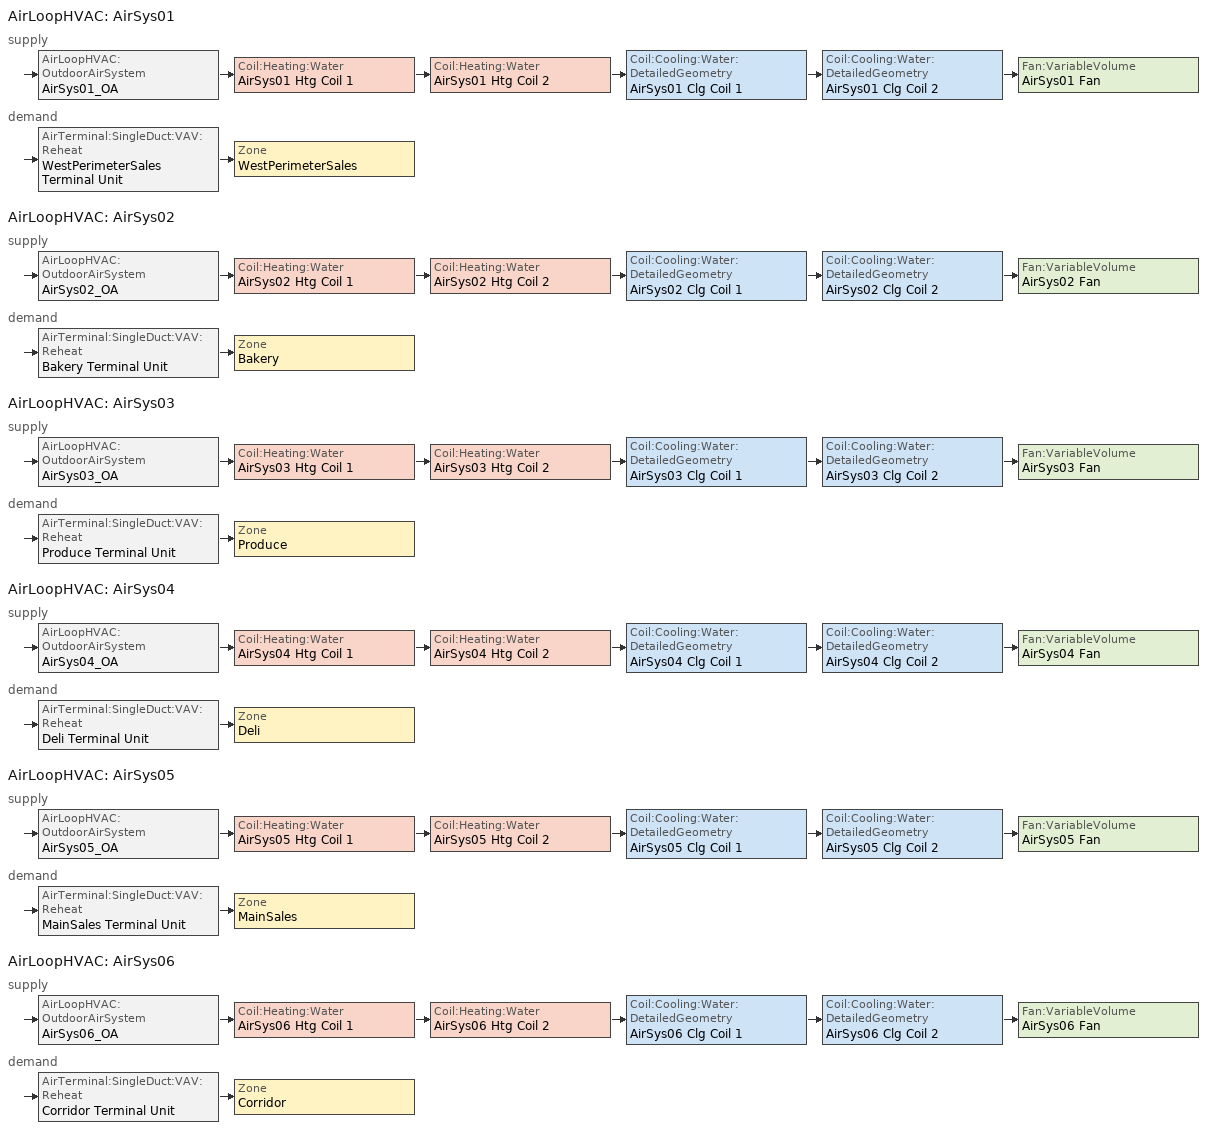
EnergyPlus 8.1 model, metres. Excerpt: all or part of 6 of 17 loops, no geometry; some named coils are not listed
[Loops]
AirLoopHVAC 'AirSys01'
 supply: AirLoopHVAC:OutdoorAirSystem 'AirSys01_OA' > Coil:Heating:Water 'AirSys01 Htg Coil 1' > Coil:Heating:Water 'AirSys01 Htg Coil 2' > Coil:Cooling:Water:DetailedGeometry 'AirSys01 Clg Coil 1' > Coil:Cooling:Water:DetailedGeometry 'AirSys01 Clg Coil 2' > Fan:VariableVolume 'AirSys01 Fan'
 demand: AirTerminal:SingleDuct:VAV:Reheat 'WestPerimeterSales Terminal Unit' > Zone 'WestPerimeterSales'
AirLoopHVAC 'AirSys02'
 supply: AirLoopHVAC:OutdoorAirSystem 'AirSys02_OA' > Coil:Heating:Water 'AirSys02 Htg Coil 1' > Coil:Heating:Water 'AirSys02 Htg Coil 2' > Coil:Cooling:Water:DetailedGeometry 'AirSys02 Clg Coil 1' > Coil:Cooling:Water:DetailedGeometry 'AirSys02 Clg Coil 2' > Fan:VariableVolume 'AirSys02 Fan'
 demand: AirTerminal:SingleDuct:VAV:Reheat 'Bakery Terminal Unit' > Zone 'Bakery'
AirLoopHVAC 'AirSys03'
 supply: AirLoopHVAC:OutdoorAirSystem 'AirSys03_OA' > Coil:Heating:Water 'AirSys03 Htg Coil 1' > Coil:Heating:Water 'AirSys03 Htg Coil 2' > Coil:Cooling:Water:DetailedGeometry 'AirSys03 Clg Coil 1' > Coil:Cooling:Water:DetailedGeometry 'AirSys03 Clg Coil 2' > Fan:VariableVolume 'AirSys03 Fan'
 demand: AirTerminal:SingleDuct:VAV:Reheat 'Produce Terminal Unit' > Zone 'Produce'
AirLoopHVAC 'AirSys04'
 supply: AirLoopHVAC:OutdoorAirSystem 'AirSys04_OA' > Coil:Heating:Water 'AirSys04 Htg Coil 1' > Coil:Heating:Water 'AirSys04 Htg Coil 2' > Coil:Cooling:Water:DetailedGeometry 'AirSys04 Clg Coil 1' > Coil:Cooling:Water:DetailedGeometry 'AirSys04 Clg Coil 2' > Fan:VariableVolume 'AirSys04 Fan'
 demand: AirTerminal:SingleDuct:VAV:Reheat 'Deli Terminal Unit' > Zone 'Deli'
AirLoopHVAC 'AirSys05'
 supply: AirLoopHVAC:OutdoorAirSystem 'AirSys05_OA' > Coil:Heating:Water 'AirSys05 Htg Coil 1' > Coil:Heating:Water 'AirSys05 Htg Coil 2' > Coil:Cooling:Water:DetailedGeometry 'AirSys05 Clg Coil 1' > Coil:Cooling:Water:DetailedGeometry 'AirSys05 Clg Coil 2' > Fan:VariableVolume 'AirSys05 Fan'
 demand: AirTerminal:SingleDuct:VAV:Reheat 'MainSales Terminal Unit' > Zone 'MainSales'
AirLoopHVAC 'AirSys06'
 supply: AirLoopHVAC:OutdoorAirSystem 'AirSys06_OA' > Coil:Heating:Water 'AirSys06 Htg Coil 1' > Coil:Heating:Water 'AirSys06 Htg Coil 2' > Coil:Cooling:Water:DetailedGeometry 'AirSys06 Clg Coil 1' > Coil:Cooling:Water:DetailedGeometry 'AirSys06 Clg Coil 2' > Fan:VariableVolume 'AirSys06 Fan'
 demand: AirTerminal:SingleDuct:VAV:Reheat 'Corridor Terminal Unit' > Zone 'Corridor'
[Sizing:Zone] Zone Cooling Design Supply Air Temperature Input Method=SupplyAirTemperature; Zone Cooling Design Supply Air Temperature {C}=14; Zone Heating Design Supply Air Temperature Input Method=SupplyAirTemperature; Zone Heating Design Supply Air Temperature {C}=40; Zone Cooling Design Supply Air Humidity Ratio {kgWater/kgDryAir}=0.0085; Zone Heating Design Supply Air Humidity Ratio {kgWater/kgDryAir}=0.008; Cooling Design Air Flow Method=DesignDay; Cooling Minimum Air Flow Fraction=0; Heating Design Air Flow Method=DesignDay; Heating Design Air Flow Rate {m3/s}=0
Name | Design Specification Outdoor Air Object
WestPerimeterSales | SZ DSOA WestPerimeterSales
Bakery | SZ DSOA Bakery
Produce | SZ DSOA Produce
Deli | SZ DSOA Deli
MainSales | SZ DSOA MainSales
Corridor | SZ DSOA Corridor
[DesignSpecification:OutdoorAir] Outdoor Air Method=Sum; Outdoor Air Flow Air Changes per Hour {1/hr}=0; Outdoor Air Flow Rate Fraction Schedule=Bldg_Occ_Sch
Name | Outdoor Air Flow per Person {m3/s-person} | Outdoor Air Flow per Zone Floor Area {m3/s-m2} | Outdoor Air Flow per Zone {m3/s}
SZ DSOA WestPerimeterSales; SZ DSOA Produce; SZ DSOA MainSales | 0 | 0.0015 | 0
SZ DSOA Bakery; SZ DSOA Deli | 0.0075 | 0 | 1.11049
SZ DSOA Corridor | 0 | 0.00025 | 0
[ZoneControl:Thermostat] Control Type Schedule=Dual Zone Control Type Sched; Control Object Type 1=ThermostatSetpoint:DualSetpoint
Name | Zone or ZoneList | Control Name 1
WestPerimeterSales Thermostat | WestPerimeterSales | WestPerimeterSales DualSPSched
Bakery Thermostat | Bakery | Bakery DualSPSched
Produce Thermostat | Produce | Produce DualSPSched
Deli Thermostat | Deli | Deli DualSPSched
MainSales Thermostat | MainSales | MainSales DualSPSched
Corridor Thermostat | Corridor | Corridor DualSPSched
[ThermostatSetpoint:DualSetpoint] Heating Setpoint Temperature Schedule=HtgSetP_Sch; Cooling Setpoint Temperature Schedule=ClgSetP_Sch
WestPerimeterSales DualSPSched; Bakery DualSPSched; Produce DualSPSched; Deli DualSPSched; MainSales DualSPSched; Corridor DualSPSched
[Zone equipment]
WestPerimeterSales: WestPerimeterSales Terminal Unit, WestPerimeterSales PTAC, WestPerimeterSales OA Unit
Bakery: Bakery Terminal Unit, Bakery PTAC, Bakery OA Unit, Bakery Exhaust Fan
Produce: Produce Terminal Unit, Produce PTAC, Produce OA Unit
Deli: Deli Terminal Unit, Deli PTAC, Deli OA Unit, Deli Exhaust Fan
MainSales: MainSales Terminal Unit, MainSales PTAC, MainSales OA Unit
Corridor: Corridor Terminal Unit, Corridor PTAC, Corridor OA Unit
[Fan:ZoneExhaust] Availability Schedule=MinOA_MotorizedDamper_Sched; Fan Total Efficiency=0.45; Pressure Rise {Pa}=125; Maximum Flow Rate {m3/s}=1.11049; Flow Fraction Schedule=Gas Kit Equip Sch
Bakery Exhaust Fan; Deli Exhaust Fan
[AirLoopHVAC] Design Supply Air Flow Rate {m3/s}=AutoSize
AirSys01; AirSys02; AirSys03; AirSys04; AirSys05; AirSys06
[Sizing:System] Type of Load to Size On=Sensible; Design Outdoor Air Flow Rate {m3/s}=AutoSize; Minimum System Air Flow Ratio=0.3; Preheat Design Temperature {C}=7; Preheat Design Humidity Ratio {kgWater/kgDryAir}=0.008; Precool Design Temperature {C}=12.8; Precool Design Humidity Ratio {kgWater/kgDryAir}=0.008; Central Cooling Design Supply Air Temperature {C}=12.8; Central Heating Design Supply Air Temperature {C}=16.7; Sizing Option=NonCoincident; 100% Outdoor Air in Cooling=No; 100% Outdoor Air in Heating=No; Central Cooling Design Supply Air Humidity Ratio {kgWater/kgDryAir}=0.0085; Central Heating Design Supply Air Humidity Ratio {kgWater/kgDryAir}=0.008; Cooling Design Air Flow Method=DesignDay; Cooling Design Air Flow Rate {m3/s}=0; Heating Design Air Flow Method=DesignDay; Heating Design Air Flow Rate {m3/s}=0; System Outdoor Air Method=ZoneSum
AirSys01; AirSys02; AirSys03; AirSys04; AirSys05; AirSys06
[Controller:OutdoorAir] Minimum Outdoor Air Flow Rate {m3/s}=AutoSize; Maximum Outdoor Air Flow Rate {m3/s}=AutoSize; Economizer Control Type=DifferentialDryBulb; Economizer Control Action Type=ModulateFlow; Economizer Maximum Limit Dry-Bulb Temperature {C}=28; Economizer Maximum Limit Enthalpy {J/kg}=64000; Economizer Minimum Limit Dry-Bulb Temperature {C}=-100; Lockout Type=NoLockout; Minimum Limit Type=FixedMinimum; Minimum Outdoor Air Schedule=MinOA_MotorizedDamper_Sched; High Humidity Control=No; Heat Recovery Bypass Control Type=BypassWhenOAFlowGreaterThanMinimum
AirSys01_OA_Controller; AirSys02_OA_Controller; AirSys03_OA_Controller; AirSys04_OA_Controller; AirSys05_OA_Controller; AirSys06_OA_Controller
[Refrigeration:CaseAndWalkInList]
Name | Case or WalkIn Name 1 | Case or WalkIn Name 2 | Case or WalkIn Name 3 | Case or WalkIn Name 4 | Case or WalkIn Name 5 | Case or WalkIn Name 6 | Case or WalkIn Name 7 | Case or WalkIn Name 8 | Case or WalkIn Name 9 | Case or WalkIn Name 10 | Case or WalkIn Name 11 | Case or WalkIn Name 12 | Case or WalkIn Name 13 | Case or WalkIn Name 14 | Case or WalkIn Name 15
Rack A Case and Walk-In List | A01 Ice Cream Reach-Ins | A02 Ice Cream Reach-Ins | A03 Ice Cream Reach-Ins | A04 Ice Cream Coffins | A05 Grocery Freezer | B04 Bakery Freezer
Rack C Case and Walk-In List | C01 Deli Cases | C02 Deli Cases | C03 Deli Cases | C04 Dairy Cases | C05 Dairy Cases | C06 Meat Cases | C07 Meat Cases | C08 Meat Cases | D01 Beverage Cases | D03 Salad Cases | D04 Produce Cases | D05 Produce Cases | D07 Floral Cases | D09 Prepared Foods Cases | D10 Prepared Foods Cases
Rack B Case and Walk-In List | B01 Frozen Food Reach-Ins | B02 Frozen Food Reach-Ins | B03 Frozen Food Reach-Ins
Rack D Case and Walk-In List | C09 Service Meat Cases | C10 Dairy Cooler | C11 Beer Cooler | D02 Service Deli Cases | D06 Produce Islands | D08 Service Bakery Cases | D11 Meat Cooler | D12 Meat Prep | D13 Bloom Box | D14 Deli Cooler | D15 Produce Cooler | D16 Fish Cooler
[Refrigeration:Case] Availability Schedule=Always_On; Zone=MainSales; Rated Ambient Temperature {C}=23.9; Rated Ambient Relative Humidity {percent}=55; Rated Runtime Fraction=0.85; Latent Case Credit Curve Type=DewpointMethod; Case Lighting Schedule=HVACOperationSchd; Fraction of Lighting Energy to Case=0.5; Fraction of Anti-Sweat Heater Energy to Case=0.7; Under Case HVAC Return Air Fraction=0; Refrigerated Case Restocking Schedule=Always_Off; Case Credit Fraction Schedule=Always_On
Name | Rated Total Cooling Capacity per Unit Length {W/m} | Rated Latent Heat Ratio | Case Length {m} | Case Operating Temperature {C} | Latent Case Credit Curve | Standard Case Fan Power per Unit Length {W/m} | Operating Case Fan Power per Unit Length {W/m} | Standard Case Lighting Power per Unit Length {W/m} | Installed Case Lighting Power per Unit Length {W/m} | Case Anti-Sweat Heater Power per Unit Length {W/m} | Minimum Anti-Sweat Heater Power per Unit Length {W/m} | Anti-Sweat Heater Control Type | Case Defrost Power per Unit Length {W/m} | Case Defrost Type | Case Defrost Schedule | Case Defrost Drip-Down Schedule | Defrost Energy Correction Curve Type | Defrost Energy Correction Curve | Design Evaporator Temperature or Brine Inlet Temperature {C}
A01 Ice Cream Reach-Ins | 336.8 | 0.1 | 14.6 | -24.4 | Glass Door Latent Curve | 23 | 23 | 27.7 | 27.7 | 68.5 | 68.5 | Constant | 957.7 | ElectricwithTemperatureTermination | A01 Defrost Sch | A01 Drip-Down Sch | DewpointMethod | Glass Door Defrost Curve | -27.2
A02 Ice Cream Reach-Ins | 336.8 | 0.1 | 14.6 | -24.4 | Glass Door Latent Curve | 23 | 23 | 27.7 | 27.7 | 68.5 | 68.5 | Constant | 957.7 | ElectricwithTemperatureTermination | A02 Defrost Sch | A02 Drip-Down Sch | DewpointMethod | Glass Door Defrost Curve | -27.2
A03 Ice Cream Reach-Ins | 336.8 | 0.1 | 14.6 | -24.4 | Glass Door Latent Curve | 23 | 23 | 27.7 | 27.7 | 68.5 | 68.5 | Constant | 957.7 | ElectricwithTemperatureTermination | A03 Defrost Sch | A03 Drip-Down Sch | DewpointMethod | Glass Door Defrost Curve | -27.2
A04 Ice Cream Coffins | 575 | 0.15 | 2.4 | -24.4 | Coffin Latent Curve | 13.1 | 13.1 | 0 | 0 | 85.3 | 85.3 | Constant | 1115.5 | ElectricwithTemperatureTermination | A04 Defrost Sch | A04 Drip-Down Sch | DewpointMethod | Coffin Defrost Curve | -28.9
B01 Frozen Food Reach-Ins | 310.6 | 0.1 | 13.8 | -20.6 | Glass Door Latent Curve | 23 | 23 | 27.7 | 27.7 | 68.5 | 68.5 | Constant | 957.7 | ElectricwithTemperatureTermination | B01 Defrost Sch | B01 Drip-Down Sch | DewpointMethod | Glass Door Defrost Curve | -22.8
B02 Frozen Food Reach-Ins | 310.6 | 0.1 | 13.8 | -20.6 | Glass Door Latent Curve | 23 | 23 | 27.7 | 27.7 | 68.5 | 68.5 | Constant | 957.7 | ElectricwithTemperatureTermination | B02 Defrost Sch | B02 Drip-Down Sch | DewpointMethod | Glass Door Defrost Curve | -22.8
B03 Frozen Food Reach-Ins | 310.6 | 0.1 | 13.8 | -20.6 | Glass Door Latent Curve | 23 | 23 | 27.7 | 27.7 | 68.5 | 68.5 | Constant | 957.7 | ElectricwithTemperatureTermination | B03 Defrost Sch | B03 Drip-Down Sch | DewpointMethod | Glass Door Defrost Curve | -22.8
C01 Deli Cases | 251 | 0.3 | 8.5 | 3.9 | Glass Door Latent Curve | 14.8 | 14.8 | 22.8 | 22.8 | 0 | 0 | None | 0 | OffCycle | C01 Defrost Sch | C01 Drip-Down Sch | None |  | 1.1
C02 Deli Cases | 251 | 0.3 | 8.5 | 3.9 | Glass Door Latent Curve | 14.8 | 14.8 | 22.8 | 22.8 | 0 | 0 | None | 0 | OffCycle | C02 Defrost Sch | C02 Drip-Down Sch | None |  | 1.1
C03 Deli Cases | 251 | 0.3 | 8.5 | 3.9 | Glass Door Latent Curve | 14.8 | 14.8 | 22.8 | 22.8 | 0 | 0 | None | 0 | OffCycle | C03 Defrost Sch | C03 Drip-Down Sch | None |  | 1.1
C04 Dairy Cases | 251 | 0.3 | 7.3 | 3.9 | Glass Door Latent Curve | 14.8 | 14.8 | 22.8 | 22.8 | 0 | 0 | None | 0 | OffCycle | C04 Defrost Sch | C04 Drip-Down Sch | None |  | 1.1
C05 Dairy Cases | 251 | 0.3 | 6.1 | 3.9 | Glass Door Latent Curve | 14.8 | 14.8 | 22.8 | 22.8 | 0 | 0 | None | 0 | OffCycle | C05 Defrost Sch | C05 Drip-Down Sch | None |  | 1.1
C06 Meat Cases | 251 | 0.3 | 6.1 | 3.9 | Glass Door Latent Curve | 14.8 | 14.8 | 22.8 | 22.8 | 0 | 0 | None | 0 | OffCycle | C06 Defrost Sch | C06 Drip-Down Sch | None |  | 1.1
C07 Meat Cases | 251 | 0.3 | 6.1 | 3.9 | Glass Door Latent Curve | 14.8 | 14.8 | 22.8 | 22.8 | 0 | 0 | None | 0 | OffCycle | C07 Defrost Sch | C07 Drip-Down Sch | None |  | 1.1
C08 Meat Cases | 1011.5 | 0.3 | 6.1 | -0.6 | Open Latent Curve | 23 | 23 | 27.1 | 27.1 | 0 | 0 | None | 0 | OffCycle | C08 Defrost Sch | C08 Drip-Down Sch | None |  | -2.2
C09 Service Meat Cases | 403.8 | 0.1 | 6.1 | -4.4 | Glass Door Latent Curve | 27.1 | 27.1 | 25.2 | 25.2 | 0 | 0 | None | 0 | OffCycle | C09 Defrost Sch | C09 Drip-Down Sch | None |  | -7.8
D01 Beverage Cases | 251 | 0.3 | 4.9 | 3.9 | Glass Door Latent Curve | 14.8 | 14.8 | 22.8 | 22.8 | 0 | 0 | None | 0 | OffCycle | D01 Defrost Sch | D01 Drip-Down Sch | None |  | 1.1
D02 Service Deli Cases | 403.8 | 0.1 | 13.4 | -4.4 | Glass Door Latent Curve | 27.1 | 27.1 | 25.2 | 25.2 | 0 | 0 | None | 0 | OffCycle | D02 Defrost Sch | D02 Drip-Down Sch | None |  | -7.8
D03 Salad Cases | 251 | 0.3 | 7.3 | 3.9 | Glass Door Latent Curve | 14.8 | 14.8 | 22.8 | 22.8 | 0 | 0 | None | 0 | OffCycle | D03 Defrost Sch | D03 Drip-Down Sch | None |  | 1.1
D04 Produce Cases | 251 | 0.3 | 7.3 | 3.9 | Glass Door Latent Curve | 14.8 | 14.8 | 22.8 | 22.8 | 0 | 0 | None | 0 | OffCycle | D04 Defrost Sch | D04 Drip-Down Sch | None |  | 1.1
D05 Produce Cases | 1181.7 | 0.3 | 7.3 | 0.6 | Open Latent Curve | 29.5 | 29.5 | 31.2 | 31.2 | 0 | 0 | None | 0 | OffCycle | D05 Defrost Sch | D05 Drip-Down Sch | None |  | -1.1
D06 Produce Islands | 1048.1 | 0.15 | 11 | 1.1 | Coffin Latent Curve | 16.4 | 16.4 | 0 | 0 | 0 | 0 | None | 0 | OffCycle | D06 Defrost Sch | D06 Drip-Down Sch | None |  | -4.4
D07 Floral Cases | 251 | 0.3 | 3.7 | 3.9 | Glass Door Latent Curve | 14.8 | 14.8 | 22.8 | 22.8 | 0 | 0 | None | 0 | OffCycle | D07 Defrost Sch | D07 Drip-Down Sch | None |  | 1.1
D08 Service Bakery Cases | 403.8 | 0.1 | 2.4 | -4.4 | Glass Door Latent Curve | 27.1 | 27.1 | 25.2 | 25.2 | 0 | 0 | None | 0 | OffCycle | D08 Defrost Sch | D08 Drip-Down Sch | None |  | -7.8
D09 Prepared Foods Cases | 619.2 | 0.3 | 8.5 | 0.6 | Open Latent Curve | 11.5 | 11.5 | 31.2 | 31.2 | 9.8 | 9.8 | None | 0 | OffCycle | D09 Defrost Sch | D09 Drip-Down Sch | None |  | -2.2
D10 Prepared Foods Cases | 619.2 | 0.3 | 8.5 | 0.6 | Open Latent Curve | 11.5 | 11.5 | 31.2 | 31.2 | 9.8 | 9.8 | None | 0 | OffCycle | D10 Defrost Sch | D10 Drip-Down Sch | None |  | -2.2
[Refrigeration:WalkIn] Availability Schedule=Always_On; Rated Circulation Fan Power {W}=0; Lighting Schedule=HVACOperationSchd; Temperature Termination Defrost Fraction to Ice=0.7; Restocking Schedule=Always_Off; Area of Glass Reach In Doors Facing Zone 1 {m2}=0; Height of Glass Reach In Doors Facing Zone 1 {m}=0; Glass Reach In Door U Value Facing Zone 1 {W/m2-K}=2.27; Height of Stocking Doors Facing Zone 1 {m}=2.1; Stocking Door Opening Schedule Name Facing Zone 1=Walk-In Door Sch
Name | Rated Coil Cooling Capacity {W} | Operating Temperature {C} | Rated Cooling Source Temperature {C} | Rated Total Heating Power {W} | Heating Power Schedule | Rated Cooling Coil Fan Power {W} | Rated Total Lighting Power {W} | Defrost Type | Defrost Control Type | Defrost Schedule | Defrost Drip-Down Schedule | Defrost Power {W} | Insulated Floor Surface Area {m2} | Insulated Floor U-Value {W/m2-K} | Zone Name 1 | Total Insulated Surface Area Facing Zone 1 {m2} | Insulated Surface U-Value Facing Zone 1 {W/m2-K} | Area of Stocking Doors Facing Zone 1 {m2} | Stocking Door U Value Facing Zone 1 {W/m2-K} | Stocking Door Opening Protection Type Facing Zone 1
B04 Bakery Freezer | 3030 | -26.1 | -31.7 | 242 | Always_Off | 236 | 18.525 | Electric | TemperatureTermination | B04 Defrost Sch | B04 Drip-Down Sch | 3600 | 11.5 | 0.2 | Bakery | 52.6 | 0.14 | 3.3 | 0.18 | None
D12 Meat Prep | 9594 | -3.9 | 12.8 | 0 |  | 220 | 90 | OffCycle | TimeSchedule | D12 Defrost Sch | D12 Drip-Down Sch | 0 | 55.7 | 2.27 | Deli | 147.1 | 0.23 | 6.5 | 0.23 | StripCurtain
D14 Deli Cooler | 3006 | -3.9 | 1.7 | 0 |  | 114 | 17.62425 | OffCycle | TimeSchedule | D14 Defrost Sch | D14 Drip-Down Sch | 0 | 10.9 | 2.27 | Deli | 52.6 | 0.23 | 3.3 | 0.23 | StripCurtain
[Refrigeration:System] Minimum Condensing Temperature {C}=15.6; Refrigeration System Working Fluid Type=R404A; Suction Temperature Control Type=FloatSuctionTemperature; Sum UA Suction Piping {W/K}=5.8; Suction Piping Zone=MainSales; Number of Compressor Stages=1; Intercooler Type=None
Name | Refrigerated Case or Walkin or CaseAndWalkInList | Refrigeration Condenser | Compressor or CompressorList | Mechanical Subcooler | Liquid Suction Heat Exchanger Subcooler
Rack A | Rack A Case and Walk-In List | Rack A Condenser | Rack A Compressor List | Rack A MSC | Rack A LSHx
Rack B | Rack B Case and Walk-In List | Rack B Condenser | Rack B Compressor List | Rack B MSC | Rack B LSHx
Rack C | Rack C Case and Walk-In List | Rack C Condenser | Rack C Compressor List |  | Rack C LSHx
Rack D | Rack D Case and Walk-In List | Rack D Condenser | Rack D Compressor List | Rack D MSC | Rack D LSHx
[Refrigeration:CompressorList]
Name | Refrigeration Compressor Name 1 | Refrigeration Compressor Name 2 | Refrigeration Compressor Name 3 | Refrigeration Compressor Name 4 | Refrigeration Compressor Name 5 | Refrigeration Compressor Name 6 | Refrigeration Compressor Name 7 | Refrigeration Compressor Name 8 | Refrigeration Compressor Name 9 | Refrigeration Compressor Name 10 | Refrigeration Compressor Name 11 | Refrigeration Compressor Name 12 | Refrigeration Compressor Name 13 | Refrigeration Compressor Name 14 | Refrigeration Compressor Name 15 | Refrigeration Compressor Name 16 | Refrigeration Compressor Name 17 | Refrigeration Compressor Name 18 | Refrigeration Compressor Name 19 | Refrigeration Compressor Name 20
Rack A Compressor List | Rack A Compressor 1 | Rack A Compressor 2 | Rack A Compressor 3 | Rack A Compressor 4 | Rack A Compressor 5 | Rack A Compressor 6 | Rack A Compressor 7 | Rack A Compressor 8 | Rack A Compressor 9 | Rack A Compressor 10 | Rack A Compressor 11 | Rack A Compressor 12 | Rack A Compressor 13 | Rack A Compressor 14 | Rack A Compressor 15 | Rack A Compressor 16 | Rack A Compressor 17 | Rack A Compressor 18 | Rack A Compressor 19 | Rack A Compressor 20
Rack B Compressor List | Rack B Compressor 1 | Rack B Compressor 2 | Rack B Compressor 3 | Rack B Compressor 4 | Rack B Compressor 5 | Rack B Compressor 6 | Rack B Compressor 7 | Rack B Compressor 8 | Rack B Compressor 9 | Rack B Compressor 10 | Rack B Compressor 11 | Rack B Compressor 12 | Rack B Compressor 13 | Rack B Compressor 14 | Rack B Compressor 15 | Rack B Compressor 16 | Rack B Compressor 17 | Rack B Compressor 18 | Rack B Compressor 19 | Rack B Compressor 20
Rack C Compressor List | Rack C Compressor 1 | Rack C Compressor 2 | Rack C Compressor 3 | Rack C Compressor 4 | Rack C Compressor 5 | Rack C Compressor 6 | Rack C Compressor 7 | Rack C Compressor 8 | Rack C Compressor 9 | Rack C Compressor 10 | Rack C Compressor 11 | Rack C Compressor 12 | Rack C Compressor 13 | Rack C Compressor 14 | Rack C Compressor 15 | Rack C Compressor 16 | Rack C Compressor 17 | Rack C Compressor 18 | Rack C Compressor 19 | Rack C Compressor 20
Rack D Compressor List | Rack D Compressor 1 | Rack D Compressor 2 | Rack D Compressor 3 | Rack D Compressor 4 | Rack D Compressor 5 | Rack D Compressor 6 | Rack D Compressor 7 | Rack D Compressor 8 | Rack D Compressor 9 | Rack D Compressor 10 | Rack D Compressor 11 | Rack D Compressor 12 | Rack D Compressor 13 | Rack D Compressor 14 | Rack D Compressor 15 | Rack D Compressor 16 | Rack D Compressor 17 | Rack D Compressor 18 | Rack D Compressor 19 | Rack D Compressor 20
[Refrigeration:Condenser:AirCooled] Rated Subcooling Temperature Difference {deltaC}=0; Condenser Fan Speed Control Type=TwoSpeed; Minimum Fan Air Flow Ratio=0.1
Name | Rated Effective Total Heat Rejection Rate Curve | Rated Fan Power {W}
Rack A Condenser | Rack A Cond Curve | 1699.86
Rack B Condenser | Rack B Cond Curve | 723.056
Rack C Condenser | Rack C Cond Curve | 2157.15
Rack D Condenser | Rack D Cond Curve | 3773.37
[Coil:Heating:Water] Availability Schedule=Always_On; U-Factor Times Area Value {W/K}=AutoSize; Maximum Water Flow Rate {m3/s}=AutoSize; Performance Input Method=UFactorTimesAreaAndDesignWaterFlowRate; Rated Capacity {W}=AutoSize; Rated Inlet Water Temperature {C}=82.2; Rated Inlet Air Temperature {C}=16.6; Rated Outlet Water Temperature {C}=71.1; Rated Outlet Air Temperature {C}=32.2; Rated Ratio for Air and Water Convection=1
AirSys01 Htg Coil 1; AirSys01 Htg Coil 2; AirSys02 Htg Coil 1; AirSys02 Htg Coil 2; AirSys03 Htg Coil 1; AirSys03 Htg Coil 2; AirSys04 Htg Coil 1; AirSys04 Htg Coil 2; AirSys05 Htg Coil 1; AirSys05 Htg Coil 2; AirSys06 Htg Coil 1; AirSys06 Htg Coil 2
[AirTerminal:SingleDuct:VAV:Reheat] Availability Schedule=Always_On; Maximum Air Flow Rate {m3/s}=AutoSize; Zone Minimum Air Flow Input Method=Scheduled; Minimum Air Flow Fraction Schedule=Min_Flow_Frac_Sch; Maximum Hot Water or Steam Flow Rate {m3/s}=AutoSize; Minimum Hot Water or Steam Flow Rate {m3/s}=0; Convergence Tolerance=0.001; Damper Heating Action=Reverse; Maximum Flow per Zone Floor Area During Reheat {m3/s-m2}=AutoCalculate; Maximum Flow Fraction During Reheat=AutoCalculate; Maximum Reheat Air Temperature {C}=50
Name | Reheat Coil
WestPerimeterSales Terminal Unit | WestPerimeterSales Terminal Reheat Coil
Bakery Terminal Unit | Bakery Terminal Reheat Coil
Produce Terminal Unit | Produce Terminal Reheat Coil
Deli Terminal Unit | Deli Terminal Reheat Coil
MainSales Terminal Unit | MainSales Terminal Reheat Coil
Corridor Terminal Unit | Corridor Terminal Reheat Coil
[ZoneHVAC:PackagedTerminalAirConditioner] Supply Air Flow Rate During Cooling Operation {m3/s}=AutoSize; Supply Air Flow Rate During Heating Operation {m3/s}=AutoSize; Supply Air Flow Rate When No Cooling or Heating is Needed {m3/s}=AutoSize; Outdoor Air Flow Rate During Cooling Operation {m3/s}=0; Outdoor Air Flow Rate During Heating Operation {m3/s}=0; Outdoor Air Flow Rate When No Cooling or Heating is Needed {m3/s}=0; Fan Placement=BlowThrough; Supply Air Fan Operating Mode Schedule=Always_On
Name | Availability Schedule | Supply Air Fan | Heating Coil | Cooling Coil
WestPerimeterSales PTAC | WestPerimeterSales_PTAC_Fan_Sch | WestPerimeterSales PTAC Fan | WestPerimeterSales PTAC Htg Coil | WestPerimeterSales PTAC Clg Coil
Bakery PTAC | Bakery_PTAC_Fan_Sch | Bakery PTAC Fan | Bakery PTAC Htg Coil | Bakery PTAC Clg Coil
Produce PTAC | Produce_PTAC_Fan_Sch | Produce PTAC Fan | Produce PTAC Htg Coil | Produce PTAC Clg Coil
Deli PTAC | Deli_PTAC_Fan_Sch | Deli PTAC Fan | Deli PTAC Htg Coil | Deli PTAC Clg Coil
MainSales PTAC | MainSales_PTAC_Fan_Sch | MainSales PTAC Fan | MainSales PTAC Htg Coil | MainSales PTAC Clg Coil
Corridor PTAC | Corridor_PTAC_Fan_Sch | Corridor PTAC Fan | Corridor PTAC Htg Coil | Corridor PTAC Clg Coil
[Coil:Heating:Gas] Availability Schedule=Always_On; Gas Burner Efficiency=0.8; Nominal Capacity {W}=AutoSize
WestPerimeterSales PTAC Htg Coil; WestPerimeterSales OA Unit Htg Coil; Bakery PTAC Htg Coil; Bakery OA Unit Htg Coil; Produce PTAC Htg Coil; Produce OA Unit Htg Coil; Deli PTAC Htg Coil; Deli OA Unit Htg Coil; MainSales PTAC Htg Coil; MainSales OA Unit Htg Coil; Corridor PTAC Htg Coil; Corridor OA Unit Htg Coil
[Coil:Cooling:DX:SingleSpeed] Availability Schedule=Always_On; Gross Rated Total Cooling Capacity {W}=AutoSize; Gross Rated Sensible Heat Ratio=AutoSize; Gross Rated Cooling COP {W/W}=4.7; Rated Air Flow Rate {m3/s}=AutoSize; Rated Evaporator Fan Power Per Volume Flow Rate {W/(m3/s)}=773.3; Total Cooling Capacity Function of Temperature Curve=PTAC-Clg-Cap-fT; Total Cooling Capacity Function of Flow Fraction Curve=PTAC-Clg-Cap-fFF; Energy Input Ratio Function of Temperature Curve=PTAC-Clg-EIR-fT; Energy Input Ratio Function of Flow Fraction Curve=PTAC-Clg-EIR-fFF; Part Load Fraction Correlation Curve=PTAC-Clg-PLF-fPLR; Nominal Time for Condensate Removal to Begin {s}=1000; Ratio of Initial Moisture Evaporation Rate and Steady State Latent Capacity=1.5; Maximum Cycling Rate {cycles/hr}=3; Latent Capacity Time Constant {s}=45; Condenser Type=AirCooled
WestPerimeterSales PTAC Clg Coil; Bakery PTAC Clg Coil; Produce PTAC Clg Coil; Deli PTAC Clg Coil; MainSales PTAC Clg Coil; Corridor PTAC Clg Coil
[ZoneHVAC:OutdoorAirUnit] Outdoor Air Schedule=MinOA_MotorizedDamper_Sched; Supply Fan Placement=BlowThrough; Exhaust Air Schedule=MinOA_MotorizedDamper_Sched; Unit Control Type=NeutralControl
Name | Availability Schedule | Zone | Outdoor Air Flow Rate {m3/s} | Supply Fan | Exhaust Fan | Exhaust Air Flow Rate {m3/s} | Outdoor Air Unit List
WestPerimeterSales OA Unit | WestPerimeterSales_PTAC_Fan_Sch | WestPerimeterSales | 0.161025 | WestPerimeterSales OA Unit Supply Fan | WestPerimeterSales OA Unit Exhaust Fan | 0.161025 | WestPerimeterSales OA Unit Equip List
Bakery OA Unit | Bakery_PTAC_Fan_Sch | Bakery | 0.135032 | Bakery OA Unit Supply Fan | Bakery OA Unit Exhaust Fan | 0.135032 | Bakery OA Unit Equip List
Produce OA Unit | Produce_PTAC_Fan_Sch | Produce | 1.06704 | Produce OA Unit Supply Fan | Produce OA Unit Exhaust Fan | 1.06704 | Produce OA Unit Equip List
Deli OA Unit | Deli_PTAC_Fan_Sch | Deli | 0.145155 | Deli OA Unit Supply Fan | Deli OA Unit Exhaust Fan | 0.145155 | Deli OA Unit Equip List
MainSales OA Unit | MainSales_PTAC_Fan_Sch | MainSales | 3.123585 | MainSales OA Unit Supply Fan | MainSales OA Unit Exhaust Fan | 3.123585 | MainSales OA Unit Equip List
Corridor OA Unit | Corridor_PTAC_Fan_Sch | Corridor | 0.0123525 | Corridor OA Unit Supply Fan | Corridor OA Unit Exhaust Fan | 0.0123525 | Corridor OA Unit Equip List
[ZoneHVAC:OutdoorAirUnit:EquipmentList] Component Object Type 1=HeatExchanger:AirToAir:SensibleAndLatent; Component Object Type 2=Coil:Heating:Gas
Name | Component Name 1 | Component Name 2
WestPerimeterSales OA Unit Equip List | WestPerimeterSales OA Unit ERV | WestPerimeterSales OA Unit Htg Coil
Bakery OA Unit Equip List | Bakery OA Unit ERV | Bakery OA Unit Htg Coil
Produce OA Unit Equip List | Produce OA Unit ERV | Produce OA Unit Htg Coil
Deli OA Unit Equip List | Deli OA Unit ERV | Deli OA Unit Htg Coil
MainSales OA Unit Equip List | MainSales OA Unit ERV | MainSales OA Unit Htg Coil
Corridor OA Unit Equip List | Corridor OA Unit ERV | Corridor OA Unit Htg Coil
[Fan:VariableVolume] Maximum Flow Rate {m3/s}=AutoSize; Fan Power Minimum Flow Rate Input Method=Fraction; Fan Power Minimum Flow Fraction=0.6; Motor In Airstream Fraction=1; Fan Power Coefficient 1=0.0407599; Fan Power Coefficient 2=0.088045; Fan Power Coefficient 3=-0.0729261; Fan Power Coefficient 4=0.94374; Fan Power Coefficient 5=0
Name | Availability Schedule | Fan Total Efficiency | Pressure Rise {Pa} | Motor Efficiency
WestPerimeterSales OA Unit Supply Fan; Bakery OA Unit Supply Fan; Produce OA Unit Supply Fan; Deli OA Unit Supply Fan; MainSales OA Unit Supply Fan; Corridor OA Unit Supply Fan | Always_On | 0.6 | 250 | 0.9
WestPerimeterSales OA Unit Exhaust Fan; Bakery OA Unit Exhaust Fan; Produce OA Unit Exhaust Fan; Deli OA Unit Exhaust Fan; MainSales OA Unit Exhaust Fan; Corridor OA Unit Exhaust Fan | Always_On | 1 | 0 | 0.9
AirSys01 Fan | AirSys01_Fan_Sch | 0.6 | 250 | 0.93
AirSys02 Fan | AirSys02_Fan_Sch | 0.6 | 250 | 0.93
AirSys03 Fan | AirSys03_Fan_Sch | 0.6 | 250 | 0.93
AirSys04 Fan | AirSys04_Fan_Sch | 0.6 | 250 | 0.93
AirSys05 Fan | AirSys05_Fan_Sch | 0.6 | 250 | 0.93
AirSys06 Fan | AirSys06_Fan_Sch | 0.6 | 250 | 0.93
[HeatExchanger:AirToAir:SensibleAndLatent] Availability Schedule=Always_On; Sensible Effectiveness at 100% Heating Air Flow=0.826; Latent Effectiveness at 100% Heating Air Flow=0.761; Sensible Effectiveness at 75% Heating Air Flow=0.826; Latent Effectiveness at 75% Heating Air Flow=0.761; Sensible Effectiveness at 100% Cooling Air Flow=0.826; Latent Effectiveness at 100% Cooling Air Flow=0.761; Sensible Effectiveness at 75% Cooling Air Flow=0.826; Latent Effectiveness at 75% Cooling Air Flow=0.761; Nominal Electric Power {W}=0; Heat Exchanger Type=Rotary; Frost Control Type=ExhaustOnly; Threshold Temperature {C}=-23.3; Initial Defrost Time Fraction=0.167; Rate of Defrost Time Fraction Increase {1/K}=0.024; Economizer Lockout=Yes
Name | Nominal Supply Air Flow Rate {m3/s} | Supply Air Outlet Temperature Control
WestPerimeterSales OA Unit ERV | 0.161025 | No
Bakery OA Unit ERV | 0.135032 | No
Produce OA Unit ERV | 1.06704 | No
Deli OA Unit ERV | 0.145155 | No
MainSales OA Unit ERV | 3.123585 | No
Corridor OA Unit ERV | 0.0123525 | No
AirSys01_OA Heat Recovery; AirSys02_OA Heat Recovery; AirSys03_OA Heat Recovery; AirSys04_OA Heat Recovery; AirSys05_OA Heat Recovery; AirSys06_OA Heat Recovery | AutoSize | Yes
[Fan:OnOff] Availability Schedule=Always_On; Fan Total Efficiency=0.6; Pressure Rise {Pa}=250; Maximum Flow Rate {m3/s}=AutoSize; Motor Efficiency=0.95; Motor In Airstream Fraction=1
WestPerimeterSales PTAC Fan; Bakery PTAC Fan; Produce PTAC Fan; Deli PTAC Fan; MainSales PTAC Fan; Corridor PTAC Fan
[Controller:WaterCoil] Control Variable=Temperature; Actuator Variable=Flow; Maximum Actuated Flow {m3/s}=AutoSize; Minimum Actuated Flow {m3/s}=0
Name | Action
AirSys01 Htg Coil 1 Controller; AirSys01 Htg Coil 2 Controller; AirSys02 Htg Coil 1 Controller; AirSys02 Htg Coil 2 Controller; AirSys03 Htg Coil 1 Controller; AirSys03 Htg Coil 2 Controller; AirSys04 Htg Coil 1 Controller; AirSys04 Htg Coil 2 Controller; AirSys05 Htg Coil 1 Controller; AirSys05 Htg Coil 2 Controller; AirSys06 Htg Coil 1 Controller; AirSys06 Htg Coil 2 Controller | Normal
AirSys01 Clg Coil 1 Controller; AirSys01 Clg Coil 2 Controller; AirSys02 Clg Coil 1 Controller; AirSys02 Clg Coil 2 Controller; AirSys03 Clg Coil 1 Controller; AirSys03 Clg Coil 2 Controller; AirSys04 Clg Coil 1 Controller; AirSys04 Clg Coil 2 Controller; AirSys05 Clg Coil 1 Controller; AirSys05 Clg Coil 2 Controller; AirSys06 Clg Coil 1 Controller; AirSys06 Clg Coil 2 Controller | Reverse
[SetpointManager:MixedAir] Control Variable=Temperature
Name | Setpoint Node or NodeList
AirSys01 Htg Coil 1 SAT Mgr | AirSys01 Htg Coil 2 Inlet Node
AirSys01 Htg Coil 2 SAT Mgr | AirSys01 Clg Coil 1 Inlet Node
AirSys01 Clg Coil 1 SAT Mgr | AirSys01 Clg Coil 2 Inlet Node
AirSys02 Htg Coil 1 SAT Mgr | AirSys02 Htg Coil 2 Inlet Node
AirSys02 Htg Coil 2 SAT Mgr | AirSys02 Clg Coil 1 Inlet Node
AirSys02 Clg Coil 1 SAT Mgr | AirSys02 Clg Coil 2 Inlet Node
AirSys03 Htg Coil 1 SAT Mgr | AirSys03 Htg Coil 2 Inlet Node
AirSys03 Htg Coil 2 SAT Mgr | AirSys03 Clg Coil 1 Inlet Node
AirSys03 Clg Coil 1 SAT Mgr | AirSys03 Clg Coil 2 Inlet Node
AirSys04 Htg Coil 1 SAT Mgr | AirSys04 Htg Coil 2 Inlet Node
AirSys04 Htg Coil 2 SAT Mgr | AirSys04 Clg Coil 1 Inlet Node
AirSys04 Clg Coil 1 SAT Mgr | AirSys04 Clg Coil 2 Inlet Node
AirSys05 Htg Coil 1 SAT Mgr | AirSys05 Htg Coil 2 Inlet Node
AirSys05 Htg Coil 2 SAT Mgr | AirSys05 Clg Coil 1 Inlet Node
AirSys05 Clg Coil 1 SAT Mgr | AirSys05 Clg Coil 2 Inlet Node
AirSys06 Htg Coil 1 SAT Mgr | AirSys06 Htg Coil 2 Inlet Node
AirSys06 Htg Coil 2 SAT Mgr | AirSys06 Clg Coil 1 Inlet Node
AirSys06 Clg Coil 1 SAT Mgr | AirSys06 Clg Coil 2 Inlet Node
AirSys01 Heat Recovery Mixed Air Temp Mgr | AirSys01 OA Mixer Outdoor Air Stream Node
AirSys01 Mixed Air Temp Mgr | AirSys01 Htg Coil 1 Inlet Node
AirSys02 Heat Recovery Mixed Air Temp Mgr | AirSys02 OA Mixer Outdoor Air Stream Node
AirSys02 Mixed Air Temp Mgr | AirSys02 Htg Coil 1 Inlet Node
AirSys03 Heat Recovery Mixed Air Temp Mgr | AirSys03 OA Mixer Outdoor Air Stream Node
AirSys03 Mixed Air Temp Mgr | AirSys03 Htg Coil 1 Inlet Node
AirSys04 Heat Recovery Mixed Air Temp Mgr | AirSys04 OA Mixer Outdoor Air Stream Node
AirSys04 Mixed Air Temp Mgr | AirSys04 Htg Coil 1 Inlet Node
AirSys05 Heat Recovery Mixed Air Temp Mgr | AirSys05 OA Mixer Outdoor Air Stream Node
AirSys05 Mixed Air Temp Mgr | AirSys05 Htg Coil 1 Inlet Node
AirSys06 Heat Recovery Mixed Air Temp Mgr | AirSys06 OA Mixer Outdoor Air Stream Node
AirSys06 Mixed Air Temp Mgr | AirSys06 Htg Coil 1 Inlet Node
[Coil:Cooling:Water:DetailedGeometry] Availability Schedule=Always_On; Maximum Water Flow Rate {m3/s}=AutoSize; Tube Outside Surface Area {m2}=AutoSize; Total Tube Inside Area {m2}=AutoSize; Fin Surface Area {m2}=AutoSize; Minimum Airflow Area {m2}=AutoSize; Coil Depth {m}=AutoSize; Fin Diameter {m}=AutoSize; Fin Thickness {m}=0.0015; Tube Inside Diameter {m}=0.01445; Tube Outside Diameter {m}=0.0159; Tube Thermal Conductivity {W/m-K}=386; Fin Thermal Conductivity {W/m-K}=204; Fin Spacing {m}=0.0018; Tube Depth Spacing {m}=0.026; Number of Tube Rows=6; Number of Tubes per Row=AutoSize
AirSys01 Clg Coil 1; AirSys01 Clg Coil 2; AirSys02 Clg Coil 1; AirSys02 Clg Coil 2; AirSys03 Clg Coil 1; AirSys03 Clg Coil 2; AirSys04 Clg Coil 1; AirSys04 Clg Coil 2; AirSys05 Clg Coil 1; AirSys05 Clg Coil 2; AirSys06 Clg Coil 1; AirSys06 Clg Coil 2
[EnergyManagementSystem:Sensor]
Name | Output:Variable or Output:Meter Index Key | Output:Variable or Output:Meter
AirSys01_RA_Enth | AirSys01 Supply Equipment Inlet Node | System Node Enthalpy
AirSys01_Heat_Load | WestPerimeterSales | Zone Predicted Sensible Load to Setpoint Heat Transfer Rate
AirSys01_FanFraction | WestPerimeterSales Terminal Unit | Zone Air Terminal VAV Damper Position
AirSys01_MinFlowFraction | WestPerimeterSales Terminal Unit | Zone Air Terminal Minimum Air Flow Fraction
WestPerimeterSales_RH | WestPerimeterSales | Zone Air Relative Humidity
AirSys01_Tdp | WestPerimeterSales | Zone Air Temperature
AirSys02_RA_Enth | AirSys02 Supply Equipment Inlet Node | System Node Enthalpy
AirSys02_Heat_Load | Bakery | Zone Predicted Sensible Load to Setpoint Heat Transfer Rate
AirSys02_FanFraction | Bakery Terminal Unit | Zone Air Terminal VAV Damper Position
AirSys02_MinFlowFraction | Bakery Terminal Unit | Zone Air Terminal Minimum Air Flow Fraction
Bakery_RH | Bakery | Zone Air Relative Humidity
AirSys02_Tdp | Bakery | Zone Air Temperature
AirSys03_RA_Enth | AirSys03 Supply Equipment Inlet Node | System Node Enthalpy
AirSys03_Heat_Load | Produce | Zone Predicted Sensible Load to Setpoint Heat Transfer Rate
AirSys03_FanFraction | Produce Terminal Unit | Zone Air Terminal VAV Damper Position
AirSys03_MinFlowFraction | Produce Terminal Unit | Zone Air Terminal Minimum Air Flow Fraction
Produce_RH | Produce | Zone Air Relative Humidity
AirSys03_Tdp | Produce | Zone Air Temperature
AirSys04_RA_Enth | AirSys04 Supply Equipment Inlet Node | System Node Enthalpy
AirSys04_Heat_Load | Deli | Zone Predicted Sensible Load to Setpoint Heat Transfer Rate
AirSys04_FanFraction | Deli Terminal Unit | Zone Air Terminal VAV Damper Position
AirSys04_MinFlowFraction | Deli Terminal Unit | Zone Air Terminal Minimum Air Flow Fraction
Deli_RH | Deli | Zone Air Relative Humidity
AirSys04_Tdp | Deli | Zone Air Temperature
AirSys05_RA_Enth | AirSys05 Supply Equipment Inlet Node | System Node Enthalpy
AirSys05_Heat_Load | MainSales | Zone Predicted Sensible Load to Setpoint Heat Transfer Rate
AirSys05_FanFraction | MainSales Terminal Unit | Zone Air Terminal VAV Damper Position
AirSys05_MinFlowFraction | MainSales Terminal Unit | Zone Air Terminal Minimum Air Flow Fraction
MainSales_RH | MainSales | Zone Air Relative Humidity
AirSys05_Tdp | MainSales | Zone Air Temperature
AirSys06_RA_Enth | AirSys06 Supply Equipment Inlet Node | System Node Enthalpy
AirSys06_Heat_Load | Corridor | Zone Predicted Sensible Load to Setpoint Heat Transfer Rate
AirSys06_FanFraction | Corridor Terminal Unit | Zone Air Terminal VAV Damper Position
AirSys06_MinFlowFraction | Corridor Terminal Unit | Zone Air Terminal Minimum Air Flow Fraction
Corridor_RH | Corridor | Zone Air Relative Humidity
AirSys06_Tdp | Corridor | Zone Air Temperature
[EnergyManagementSystem:TrendVariable] Number of Timesteps to be Logged=4
Name | EMS Variable
AirSys01_FanFractionLog | AirSys01_FanFraction
AirSys02_FanFractionLog | AirSys02_FanFraction
AirSys03_FanFractionLog | AirSys03_FanFraction
AirSys04_FanFractionLog | AirSys04_FanFraction
AirSys05_FanFractionLog | AirSys05_FanFraction
AirSys06_FanFractionLog | AirSys06_FanFraction
[EnergyManagementSystem:Actuator] Actuated Component Type=Refrigeration:System; Actuated Component Control Type=Minimum Condensing Temperature
Name | Actuated Component Unique
Rack_A_CondenserSP | Rack A
Rack_B_CondenserSP | Rack B
Rack_C_CondenserSP | Rack C
Rack_D_CondenserSP | Rack D
[Refrigeration:Subcooler] Outlet Control Temperature {C}=10
Name | Subcooler Type | Capacity-Providing System | Liquid Suction Design Subcooling Temperature Difference {deltaC} | Design Liquid Inlet Temperature {C} | Design Vapor Inlet Temperature {C}
Rack A MSC; Rack B MSC; Rack D MSC | Mechanical | Rack C
Rack A LSHx | LiquidSuction |  | 11.1 | 21.1 | -13.3
Rack B LSHx | LiquidSuction |  | 11.1 | 21.1 | -4.4
Rack C LSHx | LiquidSuction |  | 11.1 | 21.1 | 10.6
Rack D LSHx | LiquidSuction |  | 11.1 | 21.1 | 5
[Schedule:Compact]
ALWAYS_ON; WestPerimeterSales_PTAC_Fan_Sch; Bakery_PTAC_Fan_Sch; Produce_PTAC_Fan_Sch; Deli_PTAC_Fan_Sch; MainSales_PTAC_Fan_Sch; Corridor_PTAC_Fan_Sch; AirSys01_Fan_Sch; AirSys02_Fan_Sch; AirSys03_Fan_Sch; AirSys04_Fan_Sch; AirSys05_Fan_Sch; AirSys06_Fan_Sch: Through: 12/31, For: AllDays, Until: 24:00, 1
ALWAYS_OFF: Through: 12/31, For: AllDays, Until: 24:00, 0
HVACOperationSchd: Through: 12/31, For: Weekdays SummerDesignDay, Until: 06:00, 0, Until: 22:00, 1, Until: 24:00, 0, For: Saturday WinterDesignDay, Until: 06:00, 0, Until: 22:00, 1, Until: 24:00, 0, For: Sunday Holidays AllOtherDays, Until: 06:00, 0, Until: 22:00, 1, Until: 24:00, 0
BLDG_OCC_SCH: Through: 12/31, For: Weekdays, Until: 06:00, 0, Until: 08:00, 0.1, Until: 09:00, 0.2, Until: 11:00, 0.5, Until: 15:00, 0.7, Until: 16:00, 0.8, Until: 17:00, 0.7, Until: 19:00, 0.5, Until: 22:00, 0.3, Until: 24:00, 0, For: SummerDesignDay, Until: 24:00, 1, For: Saturday, Until: 06:00, 0, Until: 08:00, 0.1, Until: 09:00, 0.2, Until: 10:00, 0.5, Until: 11:00, 0.6, Until: 17:00, 0.8, Until: 18:00, 0.6, Until: 21:00, 0.2, Until: 22:00, 0.1, Until: 24:00, 0, For: WinterDesignDay, Until: 24:00, 0, For: Sunday Holidays AllOtherDays, Until: 06:00, 0, Until: 10:00, 0.1, Until: 12:00, 0.2, Until: 17:00, 0.4, Until: 18:00, 0.2, Until: 22:00, 0.1, Until: 24:00, 0
HTGSETP_SCH: Through: 12/31, For: Weekdays WinterDesignDay, Until: 06:00, 15.6, Until: 22:00, 21, Until: 24:00, 15.6, For SummerDesignDay, Until: 24:00, 15.6, For: Saturday, Until: 06:00, 15.6, Until: 22:00, 21, Until: 24:00, 15.6, For: Sunday Holidays AllOtherDays, Until:  6:00, 15.6, Until: 22:00, 21, Until: 24:00, 15.6
CLGSETP_SCH: Through: 12/31, For: Weekdays SummerDesignDay, Until: 06:00, 30, Until: 22:00, 24, Until: 24:00, 30, For: Saturday, Until: 06:00, 30, Until: 22:00, 24, Until: 24:00, 30, For WinterDesignDay, Until: 24:00, 30, For: Sunday Holidays AllOtherDays, Until: 6:00, 30, Until: 22:00, 24, Until: 24:00, 30
MinOA_MotorizedDamper_Sched: Through: 12/31, For: Weekdays SummerDesignDay, Until: 06:00, 0, Until: 22:00, 1, Until: 24:00, 0, For: Saturday, Until: 06:00, 0, Until: 22:00, 1, Until: 24:00, 0, For: WinterDesignDay, Until: 24:00, 1, For: Sunday Holidays AllOtherDays, Until: 06:00, 0, Until: 22:00, 1, Until: 24:00, 0
Dual Zone Control Type Sched: Through: 12/31, For: AllDays, Until: 24:00, 4
Gas Kit Equip Sch: Through: 12/31, For: WinterDesignDay, Until: 24:00, 0, For: AllOtherDays, Until: 03:00, 0.01, Until: 06:00, 0.3, Until: 07:00, 1, Until: 08:00, 0.72, Until: 10:00, 0.36, Until: 11:00, 0.83, Until: 13:00, 0.94, Until: 24:00, 0.01
A01 Defrost Sch: Through: 12/31, For: AllDays, Until: 22:00, 0, Until: 22:45, 1, Until: 24:00, 0
A01 Drip-Down Sch: Through: 12/31, For: AllDays, Until: 22:00, 0, Until: 23:00, 1, Until: 24:00, 0
A02 Defrost Sch: Through: 12/31, For: AllDays, Until: 23:00, 0, Until: 23:45, 1, Until: 24:00, 0
A02 Drip-Down Sch: Through: 12/31, For: AllDays, Until: 23:00, 0, Until: 24:00, 1
A03 Defrost Sch; A04 Defrost Sch; C01 Defrost Sch; C01 Drip-Down Sch: Through: 12/31, For: AllDays, Until: 00:45, 1, Until: 24:00, 0
A03 Drip-Down Sch; A04 Drip-Down Sch: Through: 12/31, For: AllDays, Until: 01:00, 1, Until: 24:00, 0
B01 Defrost Sch: Through: 12/31, For: AllDays, Until: 01:00, 0, Until: 01:45, 1, Until: 24:00, 0
B01 Drip-Down Sch: Through: 12/31, For: AllDays, Until: 01:00, 0, Until: 02:00, 1, Until: 24:00, 0
B02 Defrost Sch: Through: 12/31, For: AllDays, Until: 02:00, 0, Until: 02:45, 1, Until: 24:00, 0
B02 Drip-Down Sch: Through: 12/31, For: AllDays, Until: 02:00, 0, Until: 03:00, 1, Until: 24:00, 0
B03 Defrost Sch: Through: 12/31, For: AllDays, Until: 03:00, 0, Until: 03:45, 1, Until: 24:00, 0
B03 Drip-Down Sch: Through: 12/31, For: AllDays, Until: 03:00, 0, Until: 04:00, 1, Until: 24:00, 0
B04 Defrost Sch: Through: 12/31, For: AllDays, Until: 08:00, 0, Until: 08:45, 1, Until: 20:00, 0, Until: 20:45, 1, Until: 24:00, 0
B04 Drip-Down Sch: Through: 12/31, For: AllDays, Until: 08:00, 0, Until: 08:50, 1, Until: 20:00, 0, Until: 20:50, 1, Until: 24:00, 0
C02 Defrost Sch; C02 Drip-Down Sch; D01 Defrost Sch; D01 Drip-Down Sch: Through: 12/31, For: AllDays, Until: 00:45, 0, Until: 01:30, 1, Until: 04:45, 0, Until: 05:30, 1, Until: 08:45, 0, Until: 09:30, 1, Until: 12:45, 0, Until: 13:30, 1, Until: 16:45, 0, Until: 17:30, 1, Until: 20:45, 0, Until: 21:30, 1, Until: 24:00, 0
C03 Defrost Sch; C03 Drip-Down Sch: Through: 12/31, For: AllDays, Until: 01:30, 0, Until: 02:15, 1, Until: 04:30, 0, Until: 06:15, 1, Until: 09:30, 0, Until: 10:15, 1, Until: 13:30, 0, Until: 14:15, 1, Until: 17:30, 0, Until: 18:15, 1, Until: 21:30, 0, Until: 22:15, 1, Until: 24:00, 0
C04 Defrost Sch; C04 Drip-Down Sch; D04 Defrost Sch; D04 Drip-Down Sch: Through: 12/31, For: AllDays, Until: 02:15, 0, Until: 03:00, 1, Until: 06:15, 0, Until: 07:00, 1, Until: 10:15, 0, Until: 11:00, 1, Until: 14:15, 0, Until: 15:00, 1, Until: 18:15, 0, Until: 19:00, 1, Until: 22:15, 0, Until: 23:00, 1, Until: 24:00, 0
C05 Defrost Sch; C05 Drip-Down Sch; D05 Defrost Sch; D05 Drip-Down Sch: Through: 12/31, For: AllDays, Until: 03:00, 0, Until: 03:45, 1, Until: 07:00, 0, Until: 07:45, 1, Until: 11:00, 0, Until: 11:45, 1, Until: 15:00, 0, Until: 15:45, 1, Until: 19:00, 0, Until: 19:45, 1, Until: 23:00, 0, Until: 23:45, 1, Until: 24:00, 0
C06 Defrost Sch; C06 Drip-Down Sch; D07 Defrost Sch; D07 Drip-Down Sch: Through: 12/31, For: AllDays, Until: 00:30, 1, Until: 03:45, 0, Until: 04:30, 1, Until: 07:45, 0, Until: 08:30, 1, Until: 11:45, 0, Until: 12:30, 1, Until: 15:45, 0, Until: 16:30, 1, Until: 19:45, 0, Until: 20:30, 1, Until: 23:45, 0, Until: 24:00, 1
C07 Defrost Sch; C07 Drip-Down Sch: Through: 12/31, For: AllDays, Until: 00:30, 0, Until: 01:15, 1, Until: 04:30, 0, Until: 05:15, 1, Until: 08:30, 0, Until: 09:15, 1, Until: 12:30, 0, Until: 13:15, 1, Until: 16:30, 0, Until: 17:15, 1, Until: 20:30, 0, Until: 21:15, 1, Until: 24:00, 0
C08 Defrost Sch; C08 Drip-Down Sch: Through: 12/31, For: AllDays, Until: 01:15, 0, Until: 02:00, 1, Until: 05:15, 0, Until: 06:00, 1, Until: 09:15, 0, Until: 10:00, 1, Until: 13:15, 0, Until: 14:00, 1, Until: 17:15, 0, Until: 18:00, 1, Until: 21:15, 0, Until: 22:00, 1, Until: 24:00, 0
C09 Defrost Sch; C09 Drip-Down Sch; D02 Defrost Sch; D02 Drip-Down Sch: Through: 12/31, For: AllDays, Until: 00:20, 1, Until: 06:00, 0, Until: 06:20, 1, Until: 12:00, 0, Until: 12:20, 1, Until: 18:00, 0, Until: 18:20, 1, Until: 24:00, 0
D03 Defrost Sch; D03 Drip-Down Sch: Through: 12/31, For: AllDays, Until: 01:30, 0, Until: 02:15, 1, Until: 05:30, 0, Until: 06:15, 1, Until: 09:30, 0, Until: 10:15, 1, Until: 13:30, 0, Until: 14:15, 1, Until: 17:30, 0, Until: 18:15, 1, Until: 21:30, 0, Until: 22:15, 1, Until: 24:00, 0
D06 Defrost Sch; D06 Drip-Down Sch: Through: 12/31, For: AllDays, Until: 01:00, 0, Until: 01:30, 1, Until: 13:00, 0, Until: 13:30, 1, Until: 24:00, 0
D08 Defrost Sch; D08 Drip-Down Sch: Through: 12/31, For: AllDays, Until: 00:20, 0, Until: 00:40, 1, Until: 06:20, 0, Until: 06:40, 1, Until: 12:20, 0, Until: 12:40, 1, Until: 18:20, 0, Until: 18:40, 1, Until: 24:00, 0
D09 Defrost Sch; D09 Drip-Down Sch: Through: 12/31, For: AllDays, Until: 02:00, 0, Until: 02:45, 1, Until: 08:00, 0, Until: 08:45, 1, Until: 14:00, 0, Until: 14:45, 1, Until: 20:00, 0, Until: 20:45, 1, Until: 24:00, 0
D10 Defrost Sch; D10 Drip-Down Sch: Through: 12/31, For: AllDays, Until: 02:45, 0, Until: 03:30, 1, Until: 08:45, 0, Until: 09:30, 1, Until: 14:45, 0, Until: 15:30, 1, Until: 20:45, 0, Until: 21:30, 1, Until: 24:00, 0
D12 Defrost Sch; D12 Drip-Down Sch: Through: 12/31, For: AllDays, Until: 11:00, 0, Until: 12:00, 1, Until: 23:00, 0, Until: 24:00, 1
D14 Defrost Sch; D14 Drip-Down Sch: Through: 12/31, For: AllDays, Until: 01:00, 0, Until: 02:00, 1, Until: 13:00, 0, Until: 14:00, 1, Until: 24:00, 0
Walk-In Door Sch: Through: 12/31, For: AllDays, Until: 6:00, 0, Until: 22:00, 0.0625, Until: 24:00, 0
Min_Flow_Frac_Sch: Through: 12/31, For: AllDays, Until: 24:00, 0.3
[Curve:Cubic] Minimum Value of x {BasedOnField A2}=-55; Maximum Value of x {BasedOnField A2}=55
Name | Coefficient1 Constant | Coefficient2 x | Coefficient3 x**2 | Coefficient4 x**3
Glass Door Latent Curve; Coffin Latent Curve | 0.3379 | 0.0309 | 0.0005 | 4e-005
Open Latent Curve | -0.0187 | 0.0458 | 0.0011 | 5e-005
Glass Door Defrost Curve; Coffin Defrost Curve | 0.3475 | 0.0296 | 0.0007 | 3e-005
[Curve:Linear] Coefficient1 Constant=0; Minimum Value of x {BasedOnField A2}=1.4; Maximum Value of x {BasedOnField A2}=33.3
Name | Coefficient2 x
Rack A Cond Curve | 88038
Rack B Cond Curve | 37448.1
Rack C Cond Curve | 111722
Rack D Cond Curve | 195428
[Curve:Biquadratic] Minimum Value of x {BasedOnField A2}=17; Maximum Value of x {BasedOnField A2}=22; Minimum Value of y {BasedOnField A3}=13; Maximum Value of y {BasedOnField A3}=46
Name | Coefficient1 Constant | Coefficient2 x | Coefficient3 x**2 | Coefficient4 y | Coefficient5 y**2 | Coefficient6 x*y
PTAC-Clg-Cap-fT | 0.942588 | 0.00954335 | 0.00068377 | -0.0110427 | 5.249e-06 | -9.72e-06
PTAC-Clg-EIR-fT | 0.342414 | 0.034885 | -0.0006237 | 0.00497722 | 0.000437951 | -0.000728028
[Curve:Quadratic]
Name | Coefficient1 Constant | Coefficient2 x | Coefficient3 x**2 | Minimum Value of x {BasedOnField A2} | Maximum Value of x {BasedOnField A2}
PTAC-Clg-Cap-fFF | 0.8 | 0.2 | 0 | 0.5 | 1.5
PTAC-Clg-EIR-fFF | 1.1552 | -0.1808 | 0.0256 | 0.5 | 1.5
PTAC-Clg-PLF-fPLR | 0.85 | 0.15 | 0 | 0 | 1
